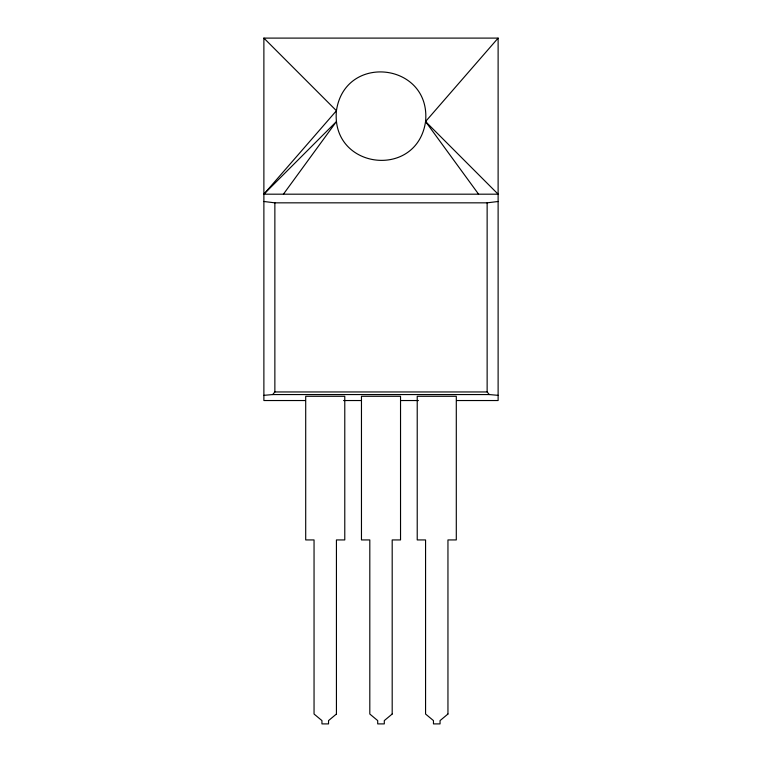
<?xml version="1.0" encoding="UTF-8"?>
<svg xmlns="http://www.w3.org/2000/svg" width="762" height="762" viewBox="0 0 762 762"><rect width="100%" height="100%" fill="white"/><g stroke="black" fill="none" stroke-linecap="round" stroke-linejoin="round"><path stroke-width="1.14" d="M305.495 400.536L263.881 400.536L263.881 38.1L498.119 38.1L425.567 121.549C416.985 179.861 330.813 169.393 336.433 110.728C345.015 52.426 431.187 62.894 425.567 121.549L478.584 194.186M283.416 194.186L336.433 121.549L263.881 194.186L498.119 194.186L425.567 121.549M263.881 395.335L272.672 394.564L274.863 391.954L274.863 202.835L263.881 201.492M263.881 194.186L336.433 110.728L263.881 38.1M274.863 202.835L487.137 202.835L498.119 201.492M274.863 391.954L487.137 391.954L489.328 394.564L498.119 395.335M272.672 394.564L489.328 394.564M343.548 400.536L361.378 400.536M400.622 400.536L418.452 400.536M456.505 400.536L498.119 400.536L498.119 38.1M487.137 202.835L487.137 391.954M336.433 714.023L328.536 720.604L328.536 723.9L321.945 723.9L321.945 720.604L314.049 714.023L314.049 539.934L305.705 539.934L305.705 396.288L344.776 396.288L344.776 539.934L336.433 539.934L336.433 714.023M392.192 714.023L384.296 720.604L384.296 723.9L377.704 723.9L377.704 720.604L369.808 714.023L369.808 539.934L361.464 539.934L361.464 396.288L400.536 396.288L400.536 539.934L392.192 539.934L392.192 714.023M447.951 714.023L440.055 720.604L440.055 723.9L433.464 723.9L433.464 720.604L425.567 714.023L425.567 539.934L417.224 539.934L417.224 396.288L456.295 396.288L456.295 539.934L447.951 539.934L447.951 714.023"/></g></svg>
